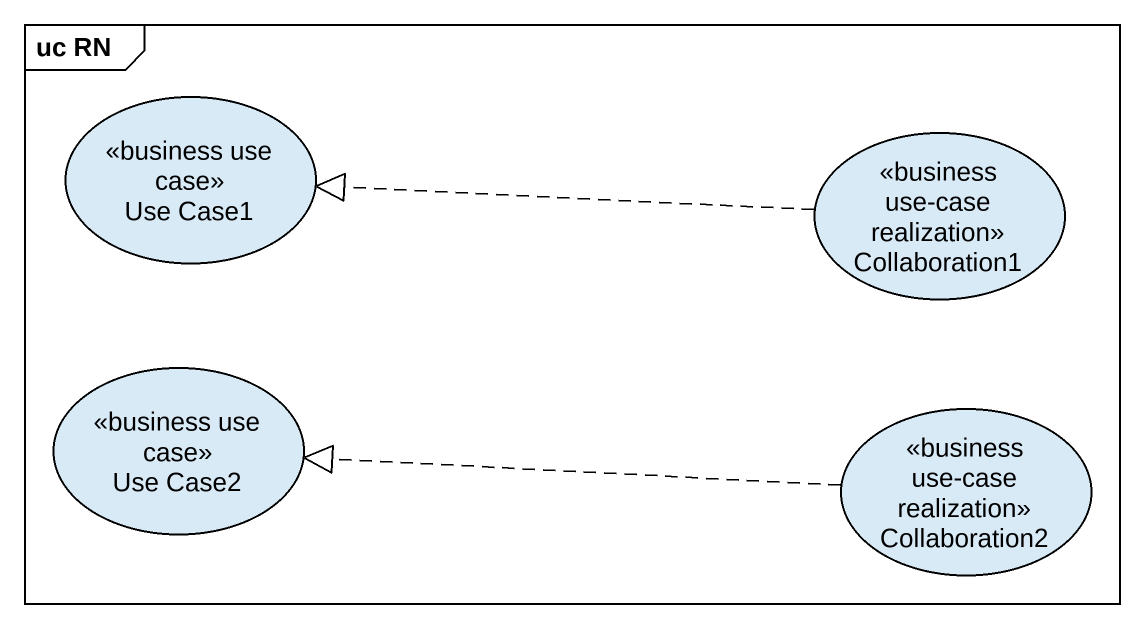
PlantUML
@startuml
mainframe uc RN
usecase "Use Case1" as Use_Case1 <<business use case>>
usecase Collaboration1 <<business use-case realization>>
usecase "Use Case2" as Use_Case2 <<business use case>>
usecase Collaboration2 <<business use-case realization>>
Collaboration1 .left.|> Use_Case1
Collaboration2 .left.|> Use_Case2
@enduml
